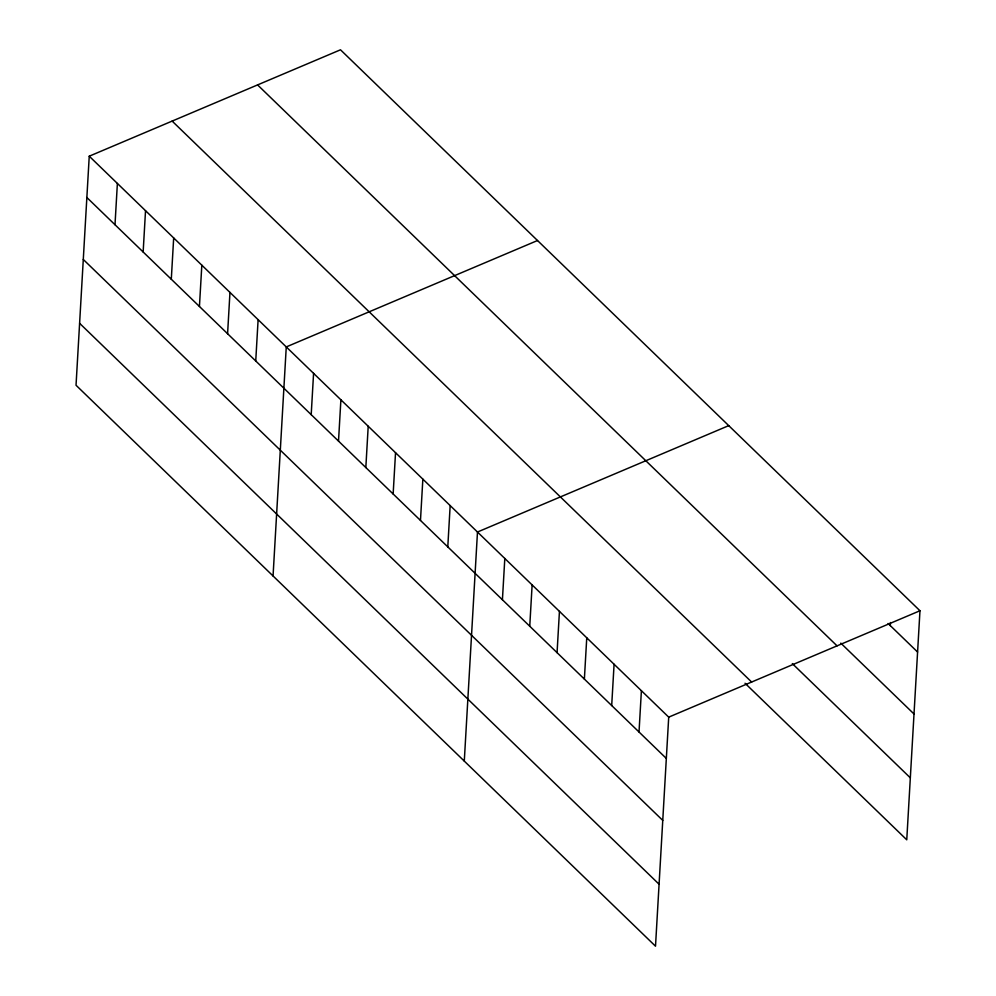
<?xml version="1.0" encoding="UTF-8"?>
<svg xmlns="http://www.w3.org/2000/svg" width="996" height="996" viewBox="0 0 996 996"><rect width="100%" height="100%" fill="white"/><g stroke="black" fill="none" stroke-linecap="round" stroke-linejoin="round"><path stroke-width="1.49" d="M89.242 156.198L76.032 385.253L655.505 946.2L668.714 717.145L89.242 156.198L340.495 49.8L919.968 610.747L906.758 839.802L745.033 683.244M115.001 224.735L117.379 183.451M143.15 251.988L145.528 210.691M171.3 279.229L173.678 237.932M199.437 306.482L201.827 265.185M227.586 333.722L229.964 292.426M255.735 360.975L258.113 319.679M273.053 575.974L286.263 346.919L537.516 240.522M311.2 414.66L313.578 373.363M338.515 441.104L340.893 399.807M365.831 467.547L368.209 426.251M393.146 493.991L395.537 452.694M420.474 520.435L422.852 479.138M447.789 546.879L450.167 505.582M464.285 761.093L477.482 532.026L728.748 425.628M502.42 599.766L504.81 558.482M529.748 626.21L532.125 584.926M557.063 652.654L559.441 611.37M584.378 679.11L586.756 637.813M611.693 705.554L614.084 664.257M639.021 731.998L641.399 690.701M890.275 625.588L890.449 622.537M668.714 717.145L919.968 610.747M888.083 623.471L917.59 652.031M840.798 643.13L914.017 713.995M257.578 84.909L837.051 645.856M792.318 663.597L910.332 777.839M172.146 121.089L751.631 682.036M86.851 197.494L666.336 758.442M83.278 259.458L662.763 820.405M79.605 323.302L659.078 884.236"/></g></svg>
